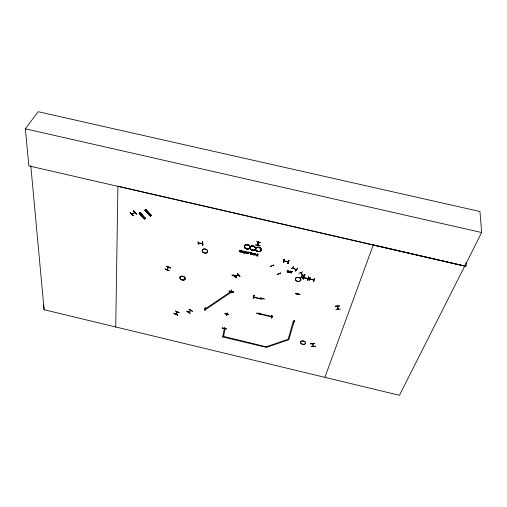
<?xml version="1.0" encoding="UTF-8"?>
<svg xmlns="http://www.w3.org/2000/svg" width="507" height="507" viewBox="0 0 507 507"><rect width="100%" height="100%" fill="white"/><g stroke="black" fill="none" stroke-linecap="round" stroke-linejoin="round"><path stroke-width="0.76" d="M115.735 327.186L117.903 186.183M340.387 309.08L336.09 309.479L336.071 309.156M315.55 346.471C312.673 345.406 308.022 347.27 315.55 346.452M311.513 346.522L315.519 346.338L311.52 346.541M259.007 313.13L258.722 313.599L258.957 313.345M259.052 313.117L258.747 313.586M337.529 305.854L337.611 306.431M337.529 306.222L338.315 309.15M280.72 273.077L277.056 274.541L280.732 272.905M292.957 267.911L292.964 267.538M235.159 276.074L235.514 276.328M296.367 269.775L292.571 267.696L292.697 267.392M238.594 275.098L238.715 274.781M297.843 293.344L297.704 293.946L297.799 293.616M297.996 293.382L297.913 293.927M302.254 277.475L302.311 278.102L302.47 277.525M335.241 306.215L339.608 305.867M338.093 308.611L338.125 309.188L337.351 306.196M337.332 306.234L337.383 305.86M337.409 306.139L337.389 306.443M337.58 306.501L337.624 306.127M335.26 306.101L339.589 306.044M313.522 345.844L313.307 346.186M313.618 346.059L313.567 346.42L313.326 346.129M314.581 343.588L310.569 343.797L314.536 343.429M312.794 343.632L312.749 343.993L312.591 343.645M312.597 343.974L312.692 343.391M312.553 343.397L313.383 346.401L313.383 345.85M167.133 269.54L166.987 269.832L168.299 267.157M168.432 267.284L167.152 269.895L167.12 269.566M205.132 307.717L204.917 310.512L205.398 307.622M205.139 309.105L205.569 309.308M190.841 310.151L188.446 312.28L188.712 311.818M314.689 278.482L313.522 281.543L314.689 278.501M313.535 279.965L313.548 279.617M309.745 278.603L309.644 279.078M310.031 277.253L309.124 280.352M310.056 278.679L310.05 279.142L309.612 278.901L313.966 280.054L309.606 279.034M307.629 278.597L307.692 278.159M303.82 277.551C306.469 278.97 308.319 277.994 308.129 278.571M308.592 276.904L307.692 280.003M308.041 278.698L308.123 278.248M307.705 280.156L308.617 276.923M266.264 346.56L266.086 347.301L222.744 336.946L224.36 328.105L225.127 328.289L223.555 336.851L222.795 336.667M304.257 277.449L304.13 277.785L304.143 277.462M305.132 274.75L301.335 276.144M240.248 250.832L239.412 250.439L240.559 250.933L239.488 251.383L240.407 251.871L239.64 251.795A0.691 0.501 16 0 1 239.317 251.605L239.241 251.155L240.299 250.667M295.67 293.28C295.023 294.491 300.163 294.662 299.954 294.301M303.268 278.983L304.118 276.011M303.275 279.148L303.927 275.973L303.306 278.977M308.047 278.673L303.75 277.354M303.839 277.392L303.718 277.684M241.547 251.06C242.555 250.712 239.577 254.102 241.332 250.642M241.25 250.99L240.743 250.68L241.288 250.807L241.402 250.268L241.744 251.104M293.357 321.596L293.293 321.913L293.395 321.463M302.647 271.91L298.845 273.298M293.509 323.32L294.307 320.589L293.319 323.111M293.756 321.577L293.578 321.983L293.68 321.527M222.903 336.204L266.213 346.813L288.147 339.291L288.927 339.475L294.06 321.514M302.318 277.418L302.356 278.039M302.311 278.102L302.47 277.456M301.126 272.722C299.498 272.341 303.864 277.025 302.894 275.086M242.986 251.903C239.507 250.908 244.894 250.851 242.828 252.442C240.603 251.738 242.847 252.822 243.068 251.567M266.213 346.813L266.663 347.289L288.597 339.772L288.147 339.291L293.255 321.324M293.616 321.97L293.344 321.476M232.003 275.016L236.237 276.214L231.984 275.13M233.328 291.937C230.742 292.799 225.159 289.377 233.321 291.969M224.848 313.694L228.891 314.657L224.829 313.795M243.772 251.206L243.537 252.936L244.742 253.234M300.144 277.215L304.549 278.197M226.908 314.416L226.28 314.106M243.886 252.213L243.88 253.006L244.786 253.006M243.975 251.675C244.057 253.798 245.28 251.554 244.044 251.269M234.177 275.719L233.942 276.004L234.253 275.707M227.187 312.952L226.667 315.677L227.187 312.971M230.989 292.951L231.585 289.884L231.04 292.786M224.335 328.523L224.449 328.054M245.87 252.264C244.742 251.624 245.8 252.068 245.984 251.726L245.984 253.247L245.984 251.726M246.801 252.93L246.402 253.342C245.882 251.263 248.132 252.866 247.948 252.207M246.694 253.411C249.248 254.299 245.718 251.611 247.841 252.594M246.827 252.74C246.706 254.007 248.411 252.885 246.827 252.74L246.903 252.397M295.175 271.099C300.22 264.001 296.246 272.056 295.169 270.941M249.032 252.429C248.601 254.495 247.619 253.937 248.734 252.366M248.652 252.708L248.145 252.404L248.69 252.53L248.81 251.992M249.108 252.061L248.95 252.778M250.794 254.191L250.452 254.286L250.673 253.183C249.793 252.163 251.168 252.854 251.054 252.898M250.75 254.356L250.971 253.247M251.212 254.463L251.916 252.568L251.51 254.533L251.257 254.299M251.928 254.628C251.903 251.238 255.059 256.162 251.973 254.463M291.817 271.422L292.564 271.777L292.647 271.41M291.291 268.957L293.686 266.251M252.359 254.026C252.233 255.294 253.95 254.178 252.359 254.026L252.505 253.665M291.779 271.594L291.398 273.058L291.119 272.81M291.088 272.981L291.506 271.353M292.514 267.468L292.507 267.835L292.596 267.379M253.963 254.926L253.62 255.021L253.931 253.918L254.939 254.134L255.414 253.386L255.002 255.344L254.983 253.963M255.661 244.818L260.161 245.857M253.918 255.091L254.184 254.083L254.901 254.318M288.737 272.436C289.617 268.564 288.908 274.908 290.467 271.34C290.847 272.956 289.015 272.779 288.775 272.265M290.688 271.34C290.733 270.567 290.644 271.86 291.468 271.524M258.323 242.054L257.651 245.274M287.9 271.562L288.179 272.303L288.546 272.215M288.508 272.386L288.065 271.625L288.863 270.966M289.028 272.506L289.148 272.018M258.5 243.734L257.949 243.848M258.881 242.054L258.196 245.515M257.905 255.591C258.05 256.39 256.016 255.927 256.447 255.3M253.766 297.229L261.745 299.111M286.994 271.853L287.355 271.936M288.502 270.884L287.925 271.422L287.646 270.687M286.956 272.018L287.761 271.359M257.144 253.906L258.152 254.172C257.797 253.937 255.433 254.21 257.6 255.566M257.81 255.997L257.049 254.495L258.038 254.584M260.832 242.638L256.327 241.528M288.261 261.726L283.838 260.978M288.147 263.602L288.958 260.376L287.938 263.393M288.762 260.173L287.951 263.545M287.723 271.53L287.311 270.605M287.989 261.492C287.824 262.664 287.64 261.061 288.306 261.549M299.878 294.63L295.594 293.578M299.916 294.472L295.625 293.471M271.296 318.079L271.79 315.265L271.334 317.908M271.727 316.368L271.676 316.793L272.164 316.558M284.034 259.229L283.457 262.366M271.72 316.793L271.822 316.355M272.107 316.425L272.101 316.748M284.281 261.111L284.408 260.769M259.071 313.218L258.887 314.01L272.627 316.989M272.57 317.243L272.76 316.457L271.239 316.095M255.623 244.97L260.123 245.99M233.29 292.083L229.113 291.081M278.749 273.387L278.812 273.837L278.926 273.336M278.875 273.336L278.768 273.812M278.831 273.634L279.015 273.438M253.747 296.437L253.639 296.842L253.208 296.62M175.904 313.877L175.967 313.972M253.994 295.34L253.57 298.274L254.032 295.169M254.039 295.321L253.38 298.053M177.425 311.704L175.954 313.998M273.856 265.009L270.111 266.587L273.761 265.079M260.89 313.991C253.792 311.932 256.986 314.232 260.896 313.953M260.205 297.983L264.388 299.048L260.237 297.869M262.227 298.281L262.284 298.883L262.43 298.268M262.284 298.23L262.138 298.845L262.366 298.629M260.858 314.125L256.764 313.136M253.595 296.829L253.671 296.386M284.009 259.248L283.4 262.493L284.281 259.134M253.38 296.316L253.189 296.722M226.217 329.011L222.262 328.08L226.255 328.866M226.242 328.897L222.307 327.928M287.9 263.564L288.971 260.402M229.082 291.259L233.258 292.228M256.365 255.661L257.556 255.731M271.277 318.028L272.018 315.177M166.974 269.762L167.228 269.28M258.323 241.934L257.607 245.363M292.564 271.777L290.739 271.144M252.226 254.698L252.334 254.216M253.399 253.887L253.487 253.494L252.416 253.285M250.673 253.183L250.769 252.835M251.168 253.297L251.25 252.949M249.152 252.828L249.229 252.48M250.173 252.562L250.255 252.194M250.198 253.069L250.274 252.72M247.898 253.677L247.98 253.316M248.113 252.581L248.189 252.239M222.744 336.946L222.865 336.42M237.346 273.406L239.912 276.296M238.366 274.921L238.284 275.238L238.214 274.914M238.246 275.225L238.284 274.775M245.261 251.979L245.35 251.58M224.297 327.985L224.367 328.346M224.309 328.549L224.43 327.858M204.885 308.978L205.411 309.676L232.295 291.519M236.446 277.684C236.439 278.28 232.84 275.377 233.879 274.813M226.439 313.814L226.268 314.232M226.724 314.334L226.718 313.884M226.844 314.029L226.68 314.613M226.705 314.594L226.984 314.061M226.844 314.657L227.016 314.131M235.33 276.163L235.204 276.48L238.594 275.086M231.211 291.265L231.122 291.588L231.262 290.999M235.502 276.372L235.597 276.036M231.407 291.037L231.268 291.62L231.426 291.297M204.809 309.226L231.68 291.043M231.826 291.272L231.629 291.677L231.743 291.221M234.291 275.497L234.12 276.023L234.057 275.44M241.706 252.169L241.795 251.764M242.093 251.516C242.745 250.559 243.569 252.619 242.15 251.377M235.204 276.017L235.166 276.467L235.28 276.163M240.705 250.864L240.787 250.515M240.502 251.96L240.591 251.599M234.114 275.39L233.993 275.738M234.114 276.055L234.259 275.428M239.386 250.673L239.462 250.274M307.673 278.248L307.66 278.59M302.324 278.07L302.235 277.76M307.66 280.175L308.605 277.056M309.999 277.38L309.105 280.466M293.287 323.282L294.149 320.411M294.136 320.544L293.319 323.244M313.478 279.94L313.998 279.946M205.227 308.814C204.67 309.511 206.267 309.194 205.189 309.105M205.202 309.245L205.316 308.807M205.481 309.314L205.633 308.915M192.419 311.285L189.124 309.226M190.493 310.227L190.581 310.633M190.385 310.582L190.645 310.094M190.537 310.658L190.721 310.075M190.245 313.218L186.88 311.14M188.769 311.818L188.572 312.369L190.714 310.487M188.889 311.887L188.699 312.084M186.893 311.121L186.722 311.393L190.188 313.383M175.802 314.213L177.165 311.957M179.117 312.787L175.466 310.968L179.174 312.623M202.901 245.312L202.654 241.921L202.724 245.147M177.216 312.204L177.431 311.767M202.667 245.306L202.477 241.75L202.718 245.287M198.142 243.164L202.502 243.671L202.547 243.221L202.122 243.639L202.122 243.297M175.828 314.207L176.056 313.713M175.973 314.264L176.183 313.77M177.133 311.837L177.057 312.166L177.292 311.647M43.564 304.517L44.096 309.72L399.44 395.295L464.71 266.112L28.861 165.884L25.35 128.797L38.171 111.705L479.971 211.514L481.65 232.542L464.71 266.112M198.237 242.758L202.54 243.556M197.977 241.376L198.294 244.647M174.078 313.288L177.729 315.081L174.085 313.269M324.943 377.132L373.425 244.532M165.009 269.128L169.11 270.554M170.365 268.045L166.372 266.327L170.441 267.892M167.196 269.857L167.367 269.337M168.406 266.872L168.153 267.455L168.546 266.935M169.04 270.713L165.079 268.989L169.034 270.732M173.952 313.554L177.723 315.075L174.028 313.427M303.23 275.548L300.816 272.608M148.545 212.306L147.442 212.883M147.955 211.787L146.891 212.3M146.396 211.78L147.493 211.197M146.935 210.608L145.839 211.191M145.471 210.798L146.567 210.215M146.01 209.632L145.642 209.93L151.13 215.69L151.46 215.519M141.732 215.83L142.816 215.26M142.258 214.676L141.174 215.253M141.764 214.163L140.68 214.734M140.128 214.157L141.212 213.58M140.838 213.194L139.755 213.764M140.281 212.61L139.919 212.908L145.401 218.618L145.75 218.435L144.514 219.075L139.197 213.181M133.563 210.741L136.567 213.941M131.757 214.233C132.054 213.954 136.256 212.477 134.729 212.287L134.697 212.725M130.046 212.648L133.024 215.862L133.284 215.608M135.052 212.167L134.704 212.756L134.957 212.167M132.112 213.739L131.858 214.233M135.122 212.344L131.706 214.068M133.17 215.773L130.198 212.553L133.202 215.741M238.157 275.13L238.588 274.693M258.101 243.601L258.443 243.696M144.501 219.075L139.045 213.365M145.376 218.625L140.014 212.832M150.237 216.147L144.913 210.215L146.029 209.727L151.479 215.507L145.769 209.809L151.105 215.697M139.374 213.13L144.875 218.885L139.362 213.168M144.97 210.278L150.598 215.957L150.224 216.153L151.435 215.462M135.103 212.332L134.659 212.744M202.198 243.214L202.09 243.645M231.281 291.455L231.661 291.664M283.869 260.864L288.325 261.904M303.725 277.544L304.175 277.621M312.737 343.968L313.573 346.382M139.932 212.908L140.293 212.712L139.216 213.276M144.768 210.392L145.135 210.196M145.655 209.93L146.022 209.733M271.663 316.66L272.075 316.761M235.109 276.34L238.486 274.978M287.317 272.107L287.862 271.733M144.07 218.378L145.154 217.814M149.78 215.456L150.883 214.879M136.529 214.055L133.512 210.842L136.472 214.1M239.868 276.461L237.301 273.577L239.906 276.423M301.304 276.315L305.113 274.864L301.342 276.334M296.259 269.876L292.495 267.804M246.877 251.998L247.72 252.118M242.232 250.895L243.107 251.123M314.581 343.524L310.569 343.797M198.541 243.246L198.63 242.771L198.579 243.1M25.35 128.797L481.65 232.542M118.676 186.361L463.937 265.757M254.273 297.336L261.301 299.003M373.285 244.913L466.25 266.435L466.047 262.55M243.721 251.377L244.006 251.497A0.805 0.589 15.6 0 1 244.602 251.554L244.976 252.613L243.804 252.562M287.279 270.776L287.615 270.858M288.464 271.055L288.825 271.137M259.014 313.472L272.703 316.71M293.211 321.584L294.009 321.774M293.287 321.78L293.623 321.831M250.566 252.245L250.978 252.467M166.397 266.27L170.39 267.988M259.071 242.219L258.361 245.553M144.901 210.323L150.598 215.957L145.065 210.202M189.035 309.289L192.4 311.406M140.059 212.839L145.756 218.428M231.61 291.297L232.225 291.772M231.116 291.544L231.262 291.557M244.989 251.637L244.647 251.39A0.805 0.589 15.6 0 0 244.057 251.333M144.85 210.316L150.357 216.083M30.807 165.751L44.096 309.72M258.076 241.991L257.379 245.344L258.095 241.985M236.389 277.823L233.822 274.946L236.357 277.855M180.574 279.084A2.668 1.819 19.5 0 0 184.985 279.287A2.668 1.819 19.5 0 0 182.076 276.29A2.668 1.819 19.5 0 0 180.574 279.084M180.619 278.964A2.668 1.819 19.5 0 0 185.023 279.167A2.668 1.819 19.5 0 0 182.121 276.169A2.668 1.819 19.5 0 0 180.619 278.964M180.587 279.015A2.687 1.832 19.5 0 0 185.03 279.218A2.687 1.832 19.5 0 0 182.102 276.201A2.687 1.832 19.5 0 0 180.587 279.015M296.278 280.796A2.795 1.984 10.9 0 0 300.822 280.105A2.795 1.984 10.9 0 0 297.21 277.487A2.795 1.984 10.9 0 0 296.278 280.796M296.31 280.669A2.789 1.977 10.8 0 0 300.841 279.972A2.789 1.977 10.8 0 0 297.235 277.361A2.789 1.977 10.8 0 0 296.31 280.669M244.837 247.841A2.865 2.098 15.5 0 0 249.678 248.005A2.865 2.098 15.5 0 0 246.763 244.685A2.865 2.098 15.5 0 0 244.837 247.841A2.858 2.091 15.5 0 0 249.672 248.018A2.852 2.085 15.5 0 0 246.763 244.704A2.858 2.091 15.5 0 0 244.837 247.847A2.852 2.085 15.5 0 0 249.666 248.012A2.858 2.091 15.5 0 0 246.763 244.704A2.852 2.085 15.5 0 0 244.843 247.841M244.875 247.72A2.858 2.091 15.5 0 0 249.704 247.885A2.858 2.091 15.5 0 0 246.801 244.57A2.858 2.091 15.5 0 0 244.875 247.72A2.846 2.085 15.5 0 0 249.691 247.879A2.846 2.085 15.5 0 0 246.801 244.583A2.846 2.085 15.5 0 0 244.887 247.714M250.534 249.171A2.858 2.091 15 0 0 255.376 249.343A2.852 2.091 15 0 0 252.486 246.028A2.858 2.091 15 0 0 250.534 249.171A2.852 2.091 15 0 0 255.37 249.336A2.858 2.091 15 0 0 252.486 246.028A2.852 2.091 15 0 0 250.54 249.165M250.572 249.038A2.858 2.091 15 0 0 255.408 249.21A2.858 2.091 15 0 0 252.524 245.901A2.858 2.091 15 0 0 250.572 249.038A2.846 2.085 15 0 0 255.401 249.203A2.846 2.085 15 0 0 252.524 245.908A2.846 2.085 15 0 0 250.578 249.038M256.048 250.452A2.858 2.091 14.5 0 0 260.902 250.623A2.852 2.091 14.5 0 0 258.031 247.315A2.858 2.091 14.5 0 0 256.048 250.452M260.902 250.623A2.858 2.091 14.5 0 0 258.025 247.315A2.852 2.091 14.5 0 0 256.054 250.445A2.852 2.091 14.5 0 0 260.896 250.616M256.079 250.319A2.858 2.091 14.5 0 0 260.934 250.49A2.858 2.091 14.5 0 0 258.063 247.182A2.858 2.091 14.5 0 0 256.079 250.319A2.852 2.091 14.5 0 0 260.928 250.496A2.846 2.085 14.5 0 0 258.063 247.194A2.852 2.091 14.5 0 0 256.086 250.319A2.846 2.085 14.5 0 0 260.921 250.49A2.852 2.091 14.5 0 0 258.063 247.194A2.846 2.085 14.5 0 0 256.092 250.319M301.354 343.784A2.573 1.667 10.6 0 0 305.537 343.296A2.573 1.667 10.6 0 0 302.229 341.015A2.573 1.667 10.6 0 0 301.354 343.784M301.38 343.651A2.567 1.667 10.6 0 0 305.55 343.169A2.567 1.667 10.6 0 0 302.248 340.894A2.567 1.667 10.6 0 0 301.38 343.651M202.832 252.055A2.795 1.996 18.8 0 0 207.483 252.226A2.795 1.996 18.8 0 0 204.517 249A2.795 1.996 18.8 0 0 202.832 252.055M202.882 251.928A2.789 1.996 18.8 0 0 207.521 252.099A2.789 1.996 18.8 0 0 204.555 248.88A2.789 1.996 18.8 0 0 202.882 251.928"/></g></svg>
